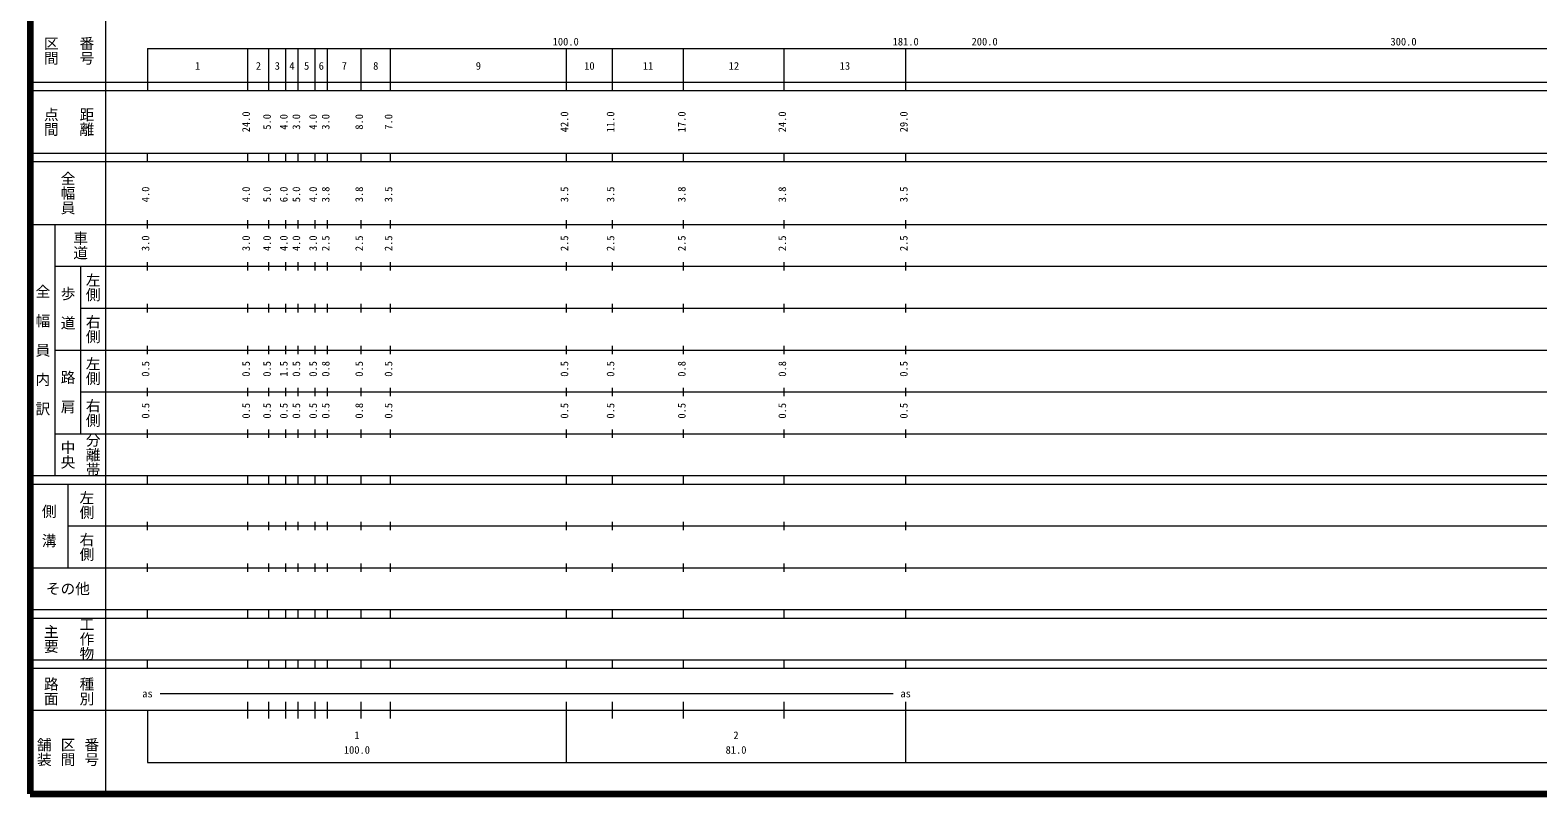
# Model space of a CAD drawing. Units: millimetres on the paper, enlarged 1000 times. Extents: x 40000 to 680000, y 20000 to 380000.
# Drawn here: x 40000 to 399908, y 20000 to 202409 of the extents above; entities that cross this region are included whole.
import ezdxf
from ezdxf.enums import TextEntityAlignment as Align

# ---------------------------------------------------------------- set-up
doc = ezdxf.new("R2010")
doc.units = ezdxf.units.MM
doc.header["$LTSCALE"] = 1000
doc.layers.add('M-TTL', color=2, linetype='Continuous', lineweight=140)
doc.layers.add('M-TTL-BAND', color=7, linetype='Continuous', lineweight=13)
doc.styles.add('@ＭＳ ゴシック', font='')
doc.styles.add('ＭＳ ゴシック', font='')
doc.styles.get('@ＭＳ ゴシック').set_extended_font_data('@MS Gothic')
doc.styles.get('ＭＳ ゴシック').set_extended_font_data('MS Gothic')

msp = doc.modelspace()

# ---------------------------------------------------------------- linework, layer by layer
at = {"layer": 'M-TTL'}
for p, q in [((40000, 380000), (40000, 20000)), ((40000, 20000), (680000, 20000))]:
    msp.add_line(p, q, dxfattribs=at)
at = {"layer": 'M-TTL-BAND'}
for p, q in [((58000, 370000), (58000, 20000)), ((68000, 198000), (579000, 198000)), ((68000, 198000), (68000, 188000)), ((92000, 188000), (92000, 198000)), ((97000, 188000), (97000, 198000)), ((101000, 188000), (101000, 198000)), ((104000, 188000), (104000, 198000)), ((108000, 188000), (108000, 198000)), ((111000, 188000), (111000, 198000)), ((119000, 188000), (119000, 198000)), ((126000, 188000), (126000, 198000)), ((168000, 188000), (168000, 198000)), ((179000, 188000), (179000, 198000)), ((196000, 188000), (196000, 198000)), ((220000, 188000), (220000, 198000)), ((249000, 188000), (249000, 198000)), ((40000, 190000), (579000, 190000)), ((40000, 188000), (579000, 188000)), ((40000, 173000), (579000, 173000)), ((68000, 171000), (68000, 173000)), ((92000, 171000), (92000, 173000)), ((97000, 171000), (97000, 173000)), ((101000, 171000), (101000, 173000)), ((104000, 171000), (104000, 173000)), ((108000, 171000), (108000, 173000)), ((111000, 171000), (111000, 173000)), ((119000, 171000), (119000, 173000)), ((126000, 171000), (126000, 173000)), ((168000, 171000), (168000, 173000)), ((179000, 171000), (179000, 173000)), ((196000, 171000), (196000, 173000)), ((220000, 171000), (220000, 173000)), ((249000, 171000), (249000, 173000)), ((40000, 171000), (579000, 171000)), ((40000, 156000), (579000, 156000)), ((46000, 96000), (46000, 156000)), ((68000, 155000), (68000, 157000)), ((92000, 155000), (92000, 157000)), ((97000, 155000), (97000, 157000)), ((101000, 155000), (101000, 157000)), ((104000, 155000), (104000, 157000)), ((108000, 155000), (108000, 157000)), ((111000, 155000), (111000, 157000)), ((119000, 155000), (119000, 157000)), ((126000, 155000), (126000, 157000)), ((168000, 155000), (168000, 157000)), ((179000, 155000), (179000, 157000)), ((196000, 155000), (196000, 157000)), ((220000, 155000), (220000, 157000)), ((249000, 155000), (249000, 157000)), ((46000, 146000), (579000, 146000)), ((52000, 146000), (52000, 106000)), ((68000, 145000), (68000, 147000)), ((92000, 145000), (92000, 147000)), ((97000, 145000), (97000, 147000)), ((101000, 145000), (101000, 147000)), ((104000, 145000), (104000, 147000)), ((108000, 145000), (108000, 147000)), ((111000, 145000), (111000, 147000)), ((119000, 145000), (119000, 147000)), ((126000, 145000), (126000, 147000)), ((168000, 145000), (168000, 147000)), ((179000, 145000), (179000, 147000)), ((196000, 145000), (196000, 147000)), ((220000, 145000), (220000, 147000)), ((249000, 145000), (249000, 147000)), ((68000, 135000), (68000, 137000)), ((92000, 135000), (92000, 137000)), ((97000, 135000), (97000, 137000)), ((101000, 135000), (101000, 137000)), ((104000, 135000), (104000, 137000)), ((108000, 135000), (108000, 137000)), ((111000, 135000), (111000, 137000)), ((119000, 135000), (119000, 137000)), ((126000, 135000), (126000, 137000)), ((168000, 135000), (168000, 137000)), ((179000, 135000), (179000, 137000)), ((196000, 135000), (196000, 137000)), ((220000, 135000), (220000, 137000)), ((249000, 135000), (249000, 137000)), ((52000, 136000), (579000, 136000)), ((46000, 126000), (579000, 126000)), ((68000, 125000), (68000, 127000)), ((92000, 125000), (92000, 127000)), ((97000, 125000), (97000, 127000)), ((101000, 125000), (101000, 127000)), ((104000, 125000), (104000, 127000)), ((108000, 125000), (108000, 127000)), ((111000, 125000), (111000, 127000)), ((119000, 125000), (119000, 127000)), ((126000, 125000), (126000, 127000)), ((168000, 125000), (168000, 127000)), ((179000, 125000), (179000, 127000)), ((196000, 125000), (196000, 127000)), ((220000, 125000), (220000, 127000)), ((249000, 125000), (249000, 127000)), ((52000, 116000), (579000, 116000)), ((68000, 115000), (68000, 117000)), ((92000, 115000), (92000, 117000)), ((97000, 115000), (97000, 117000)), ((101000, 115000), (101000, 117000)), ((104000, 115000), (104000, 117000)), ((108000, 115000), (108000, 117000)), ((111000, 115000), (111000, 117000)), ((119000, 115000), (119000, 117000)), ((126000, 115000), (126000, 117000)), ((168000, 115000), (168000, 117000)), ((179000, 115000), (179000, 117000)), ((196000, 115000), (196000, 117000)), ((220000, 115000), (220000, 117000)), ((249000, 115000), (249000, 117000)), ((46000, 106000), (579000, 106000)), ((68000, 105000), (68000, 107000)), ((92000, 105000), (92000, 107000)), ((97000, 105000), (97000, 107000)), ((101000, 105000), (101000, 107000)), ((104000, 105000), (104000, 107000)), ((108000, 105000), (108000, 107000)), ((111000, 105000), (111000, 107000)), ((119000, 105000), (119000, 107000)), ((126000, 105000), (126000, 107000)), ((168000, 105000), (168000, 107000)), ((179000, 105000), (179000, 107000)), ((196000, 105000), (196000, 107000)), ((220000, 105000), (220000, 107000)), ((249000, 105000), (249000, 107000)), ((40000, 96000), (579000, 96000)), ((40000, 94000), (579000, 94000)), ((49000, 94000), (49000, 74000)), ((68000, 94000), (68000, 96000)), ((92000, 94000), (92000, 96000)), ((97000, 94000), (97000, 96000)), ((101000, 94000), (101000, 96000)), ((104000, 94000), (104000, 96000)), ((108000, 94000), (108000, 96000)), ((111000, 94000), (111000, 96000)), ((119000, 94000), (119000, 96000)), ((126000, 94000), (126000, 96000)), ((168000, 94000), (168000, 96000)), ((179000, 94000), (179000, 96000)), ((196000, 94000), (196000, 96000)), ((220000, 94000), (220000, 96000)), ((249000, 94000), (249000, 96000)), ((49000, 84000), (579000, 84000)), ((68000, 83000), (68000, 85000)), ((92000, 83000), (92000, 85000)), ((97000, 83000), (97000, 85000)), ((101000, 83000), (101000, 85000)), ((104000, 83000), (104000, 85000)), ((108000, 83000), (108000, 85000)), ((111000, 83000), (111000, 85000)), ((119000, 83000), (119000, 85000)), ((126000, 83000), (126000, 85000)), ((168000, 83000), (168000, 85000)), ((179000, 83000), (179000, 85000)), ((196000, 83000), (196000, 85000)), ((220000, 83000), (220000, 85000)), ((249000, 83000), (249000, 85000)), ((40000, 74000), (579000, 74000)), ((68000, 73000), (68000, 75000)), ((92000, 73000), (92000, 75000)), ((97000, 73000), (97000, 75000)), ((101000, 73000), (101000, 75000)), ((104000, 73000), (104000, 75000)), ((108000, 73000), (108000, 75000)), ((111000, 73000), (111000, 75000)), ((119000, 73000), (119000, 75000)), ((126000, 73000), (126000, 75000)), ((168000, 73000), (168000, 75000)), ((179000, 73000), (179000, 75000)), ((196000, 73000), (196000, 75000)), ((220000, 73000), (220000, 75000)), ((249000, 73000), (249000, 75000)), ((40000, 64000), (579000, 64000)), ((40000, 62000), (579000, 62000)), ((68000, 62000), (68000, 64000)), ((92000, 62000), (92000, 64000)), ((97000, 62000), (97000, 64000)), ((101000, 62000), (101000, 64000)), ((104000, 62000), (104000, 64000)), ((108000, 62000), (108000, 64000)), ((111000, 62000), (111000, 64000)), ((119000, 62000), (119000, 64000)), ((126000, 62000), (126000, 64000)), ((168000, 62000), (168000, 64000)), ((179000, 62000), (179000, 64000)), ((196000, 62000), (196000, 64000)), ((220000, 62000), (220000, 64000)), ((249000, 62000), (249000, 64000)), ((40000, 52000), (579000, 52000)), ((68000, 50000), (68000, 52000)), ((92000, 50000), (92000, 52000)), ((97000, 50000), (97000, 52000)), ((101000, 50000), (101000, 52000)), ((104000, 50000), (104000, 52000)), ((108000, 50000), (108000, 52000)), ((111000, 50000), (111000, 52000)), ((119000, 50000), (119000, 52000)), ((126000, 50000), (126000, 52000)), ((168000, 50000), (168000, 52000)), ((179000, 50000), (179000, 52000)), ((196000, 50000), (196000, 52000)), ((220000, 50000), (220000, 52000)), ((249000, 50000), (249000, 52000)), ((40000, 50000), (579000, 50000)), ((71000, 44000), (246000, 44000)), ((40000, 40000), (579000, 40000)), ((68000, 40000), (68000, 27500)), ((92000, 38000), (92000, 42000)), ((97000, 38000), (97000, 42000)), ((101000, 38000), (101000, 42000)), ((104000, 38000), (104000, 42000)), ((108000, 38000), (108000, 42000)), ((111000, 38000), (111000, 42000)), ((119000, 38000), (119000, 42000)), ((126000, 38000), (126000, 42000)), ((168000, 27500), (168000, 42000)), ((179000, 38000), (179000, 42000)), ((196000, 38000), (196000, 42000)), ((220000, 38000), (220000, 42000)), ((249000, 27500), (249000, 42000)), ((68000, 27500), (579000, 27500))]:
    msp.add_line(p, q, dxfattribs=at)

# ---------------------------------------------------------------- texts
at = {"layer": 'M-TTL-BAND', "style": '@ＭＳ ゴシック'}
for s, p in [('区間', (45000, 197500)), ('番号', (53500, 197500)), ('点間', (45000, 180500)), ('距離', (53500, 180500)), ('全幅員', (49000, 163500)), ('車道', (52000, 151000)), ('左側', (55000, 141000)), ('全\u3000幅\u3000員\u3000内\u3000訳', (43000, 126000)), ('歩\u3000道', (49000, 136000)), ('右側', (55000, 131000)), ('左側', (55000, 121000)), ('路\u3000肩', (49000, 116000)), ('右側', (55000, 111000)), ('分離帯', (55000, 101000)), ('中央', (49000, 101000)), ('左側', (53500, 89000)), ('側\u3000溝', (44500, 84000)), ('右側', (53500, 79000)), ('工作物', (53500, 57000)), ('主要', (45000, 57000)), ('路面', (45000, 44500)), ('種別', (53500, 44500)), ('舗装', (43333, 30000)), ('区間', (49000, 30000)), ('番号', (54667, 30000))]:
    msp.add_text(s, height=2566, rotation=270, dxfattribs=at).set_placement(p, align=Align.MIDDLE_CENTER)
at = {"layer": 'M-TTL-BAND', "style": 'ＭＳ ゴシック'}
for s, p in [('100.0', (167844, 198195)), ('181.0', (249000, 198195)), ('200.0', (267844, 198195)), ('300.0', (367844, 198195)), ('1', (80000, 192405)), ('2', (94500, 192405)), ('3', (99000, 192405)), ('4', (102500, 192405)), ('5', (106000, 192405)), ('6', (109500, 192405)), ('7', (115000, 192405)), ('8', (122500, 192405)), ('9', (147000, 192405)), ('10', (173500, 192405)), ('11', (187500, 192405)), ('12', (208000, 192405)), ('13', (234500, 192405)), ('as', (68000, 42500)), ('as', (249000, 42500)), ('1', (118000, 32523)), ('2', (208500, 32523)), ('100.0', (118000, 29033)), ('81.0', (208500, 29033))]:
    msp.add_text(s, height=1833, dxfattribs=at).set_placement(p, align=Align.BOTTOM_CENTER)
for s, p in [('24.0', (93000, 180500)), ('5.0', (98000, 180500)), ('4.0', (102000, 180500)), ('3.0', (105000, 180500)), ('4.0', (109000, 180500)), ('3.0', (112000, 180500)), ('8.0', (120000, 180500)), ('7.0', (127000, 180500)), ('42.0', (169000, 180500)), ('11.0', (180000, 180500)), ('17.0', (197000, 180500)), ('24.0', (221000, 180500)), ('29.0', (250000, 180500)), ('4.0', (69000, 163174)), ('4.0', (93000, 163174)), ('5.0', (98000, 163174)), ('6.0', (102000, 163174)), ('5.0', (105000, 163174)), ('4.0', (109000, 163174)), ('3.8', (112000, 163174)), ('3.8', (120000, 163174)), ('3.5', (127000, 163174)), ('3.5', (169000, 163174)), ('3.5', (180000, 163174)), ('3.8', (197000, 163174)), ('3.8', (221000, 163174)), ('3.5', (250000, 163174)), ('3.0', (69000, 151500)), ('3.0', (93000, 151500)), ('4.0', (98000, 151500)), ('4.0', (102000, 151500)), ('4.0', (105000, 151500)), ('3.0', (109000, 151500)), ('2.5', (112000, 151500)), ('2.5', (120000, 151500)), ('2.5', (127000, 151500)), ('2.5', (169000, 151500)), ('2.5', (180000, 151500)), ('2.5', (197000, 151500)), ('2.5', (221000, 151500)), ('2.5', (250000, 151500)), ('0.5', (69000, 121500)), ('0.5', (93000, 121500)), ('0.5', (98000, 121500)), ('1.5', (102000, 121500)), ('0.5', (105000, 121500)), ('0.5', (109000, 121500)), ('0.8', (112000, 121500)), ('0.5', (120000, 121500)), ('0.5', (127000, 121500)), ('0.5', (169000, 121500)), ('0.5', (180000, 121500)), ('0.8', (197000, 121500)), ('0.8', (221000, 121500)), ('0.5', (250000, 121500)), ('0.5', (69000, 111500)), ('0.5', (93000, 111500)), ('0.5', (98000, 111500)), ('0.5', (102000, 111500)), ('0.5', (105000, 111500)), ('0.5', (109000, 111500)), ('0.5', (112000, 111500)), ('0.8', (120000, 111500)), ('0.5', (127000, 111500)), ('0.5', (169000, 111500)), ('0.5', (180000, 111500)), ('0.5', (197000, 111500)), ('0.5', (221000, 111500)), ('0.5', (250000, 111500))]:
    msp.add_text(s, height=1833, rotation=90, dxfattribs=at).set_placement(p, align=Align.BOTTOM_CENTER)
msp.add_text('その他', height=2566, dxfattribs=at).set_placement((49000, 69000), align=Align.MIDDLE_CENTER)

doc.saveas('drawing.dxf')
